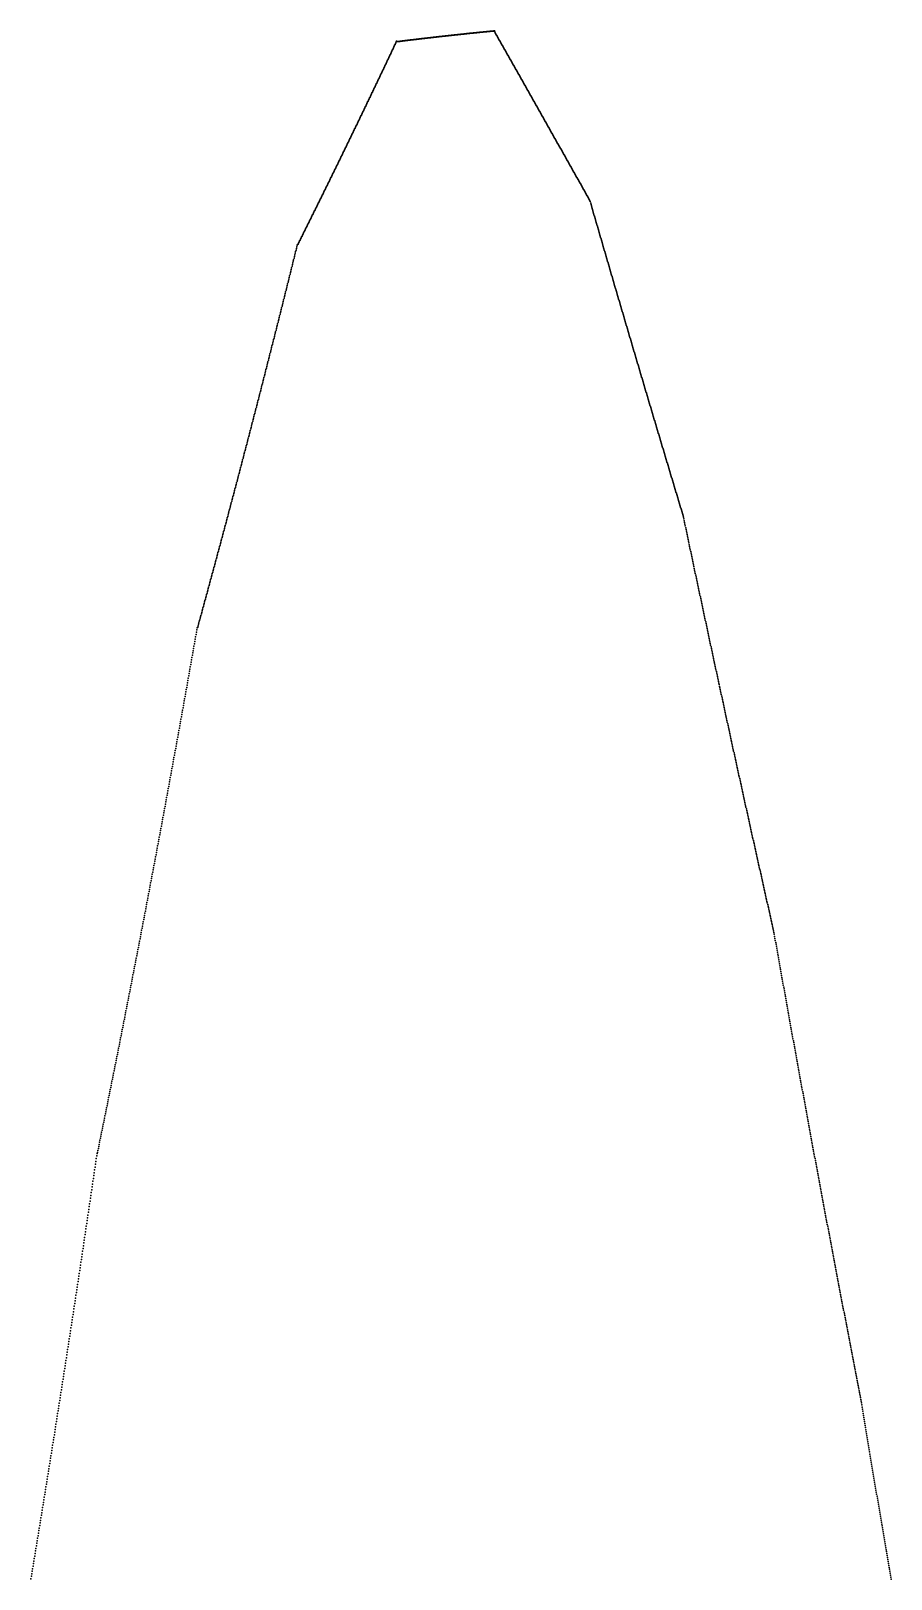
# Model space of a CAD drawing. Header units: metres. Extents: x 0 to 360, y 46 to 216.
# Drawn here: x 139.41 to 162.59, y 174.32 to 216.03 of the extents above; entities that cross this region are included whole.
import ezdxf

# ---------------------------------------------------------------- set-up
doc = ezdxf.new("R2010")
doc.units = ezdxf.units.M

msp = doc.modelspace()

# ---------------------------------------------------------------- linework, layer by layer
for p in [(149.227, 215.663), (149.238, 215.685), (149.248, 215.707), (149.259, 215.729), (149.269, 215.75), (149.28, 215.744), (149.29, 215.739), (149.301, 215.74), (149.311, 215.741), (149.322, 215.743), (149.332, 215.744), (149.343, 215.745), (149.353, 215.746), (149.364, 215.748), (149.374, 215.749), (149.385, 215.75), (149.395, 215.752), (149.406, 215.753), (149.416, 215.754), (149.427, 215.756), (149.437, 215.757), (149.448, 215.758), (149.458, 215.759), (149.469, 215.761), (149.479, 215.762), (149.49, 215.763), (149.5, 215.765), (149.511, 215.766), (149.521, 215.767), (149.532, 215.769), (149.542, 215.77), (149.553, 215.771), (149.563, 215.772), (149.574, 215.774), (149.584, 215.775), (149.595, 215.776), (149.605, 215.777), (149.615, 215.779), (149.626, 215.78), (149.636, 215.781), (149.647, 215.783), (149.657, 215.784), (149.668, 215.785), (149.678, 215.786), (149.689, 215.788), (149.699, 215.789), (149.71, 215.79), (149.72, 215.791), (149.731, 215.793), (149.741, 215.794), (149.752, 215.795), (149.762, 215.796), (149.772, 215.798), (149.783, 215.799), (149.793, 215.8), (149.804, 215.801), (149.814, 215.803), (149.825, 215.804), (149.835, 215.805), (149.846, 215.806), (149.856, 215.808), (149.866, 215.809), (149.877, 215.81), (149.887, 215.811), (149.898, 215.813), (149.908, 215.814), (149.919, 215.815), (149.929, 215.816), (149.94, 215.818), (149.95, 215.819), (149.96, 215.82), (149.971, 215.821), (149.981, 215.822), (149.992, 215.824), (150.002, 215.825), (150.013, 215.826), (150.023, 215.827), (150.034, 215.829), (150.044, 215.83), (150.054, 215.831), (150.065, 215.832), (150.075, 215.833), (150.086, 215.835), (150.096, 215.836), (150.107, 215.837), (150.117, 215.838), (150.127, 215.839), (150.138, 215.841), (150.148, 215.842), (150.159, 215.843), (150.169, 215.844), (150.179, 215.845), (150.19, 215.847), (150.2, 215.848), (150.211, 215.849), (150.221, 215.85), (150.232, 215.851), (150.242, 215.853), (150.252, 215.854), (150.263, 215.855), (150.273, 215.856), (150.284, 215.857), (150.294, 215.859), (150.304, 215.86), (150.315, 215.861), (150.325, 215.862), (150.336, 215.863), (150.346, 215.864), (150.356, 215.866), (150.367, 215.867), (150.377, 215.868), (150.388, 215.869), (150.398, 215.87), (150.408, 215.871), (150.419, 215.873), (150.429, 215.874), (150.44, 215.875), (150.45, 215.876), (150.46, 215.877), (150.471, 215.878), (150.481, 215.88), (150.491, 215.881), (150.502, 215.882), (150.512, 215.883), (150.523, 215.884), (150.533, 215.885), (150.543, 215.887), (150.554, 215.888), (150.564, 215.889), (150.575, 215.89), (150.585, 215.891), (150.595, 215.892), (150.606, 215.893), (150.616, 215.895), (150.626, 215.896), (150.637, 215.897), (150.647, 215.898), (150.658, 215.899), (150.668, 215.9), (150.678, 215.901), (150.689, 215.903), (150.699, 215.904), (150.709, 215.905), (150.72, 215.906), (150.73, 215.907), (150.74, 215.908), (150.751, 215.909), (150.761, 215.91), (150.772, 215.912), (150.782, 215.913), (150.792, 215.914), (150.803, 215.915), (150.813, 215.916), (150.823, 215.917), (150.834, 215.918), (150.844, 215.919), (150.854, 215.92), (150.865, 215.922), (150.875, 215.923), (150.885, 215.924), (150.896, 215.925), (150.906, 215.926), (150.916, 215.927), (150.927, 215.928), (150.937, 215.929), (150.947, 215.93), (150.958, 215.931), (150.968, 215.933), (150.978, 215.934), (150.989, 215.935), (150.999, 215.936), (151.009, 215.937), (151.02, 215.938), (151.03, 215.939), (151.04, 215.94), (151.051, 215.941), (151.061, 215.942), (151.071, 215.943), (151.082, 215.944), (151.092, 215.946), (151.102, 215.947), (151.113, 215.948), (151.123, 215.949), (151.133, 215.95), (151.144, 215.951), (151.154, 215.952), (151.164, 215.953), (151.175, 215.954), (151.185, 215.955), (151.195, 215.956), (151.206, 215.957), (151.216, 215.958), (151.226, 215.959), (151.237, 215.961), (151.247, 215.962), (151.257, 215.963), (151.267, 215.964), (151.278, 215.965), (151.288, 215.966), (151.298, 215.967), (151.309, 215.968), (151.319, 215.969), (151.329, 215.97), (151.34, 215.971), (151.35, 215.972), (151.36, 215.973), (151.37, 215.974), (151.381, 215.975), (151.391, 215.976), (151.401, 215.977), (151.412, 215.978), (151.422, 215.979), (151.432, 215.98), (151.442, 215.981), (151.453, 215.982), (151.463, 215.983), (151.473, 215.984), (151.484, 215.985), (151.494, 215.987), (151.504, 215.988), (151.514, 215.989), (151.525, 215.99), (151.535, 215.991), (151.545, 215.992), (151.556, 215.993), (151.566, 215.994), (151.576, 215.995), (151.586, 215.996), (151.597, 215.997), (151.607, 215.998), (151.617, 215.999), (151.627, 216), (151.638, 216.001), (151.648, 216.002), (151.658, 216.003), (151.669, 216.004), (151.679, 216.005), (151.689, 216.006), (151.699, 216.007), (151.71, 216.008), (151.72, 216.009), (151.73, 216.01), (151.74, 216.011), (151.751, 216.012), (151.761, 216.013), (151.771, 216.014), (151.781, 216.015), (151.792, 216.016), (151.802, 216.017), (151.812, 216.018), (151.822, 216.019), (151.833, 216.02), (151.843, 216.021), (151.853, 216.021), (151.863, 216.022), (151.874, 216.023), (151.884, 216.024), (151.894, 216.025), (151.904, 216.026), (151.915, 216.004), (151.925, 215.978), (151.935, 215.96), (151.945, 215.942), (151.956, 215.924), (151.966, 215.906), (151.976, 215.888), (151.986, 215.87), (151.996, 215.852), (152.007, 215.834), (152.017, 215.816), (152.027, 215.798), (152.037, 215.78), (152.048, 215.762), (152.058, 215.743), (152.068, 215.725), (152.078, 215.707), (152.089, 215.689), (152.099, 215.671), (152.109, 215.653), (149.027, 215.24), (149.038, 215.263), (149.048, 215.285), (149.059, 215.307), (149.07, 215.329), (149.08, 215.351), (149.091, 215.374), (149.101, 215.396), (149.112, 215.418), (149.122, 215.44), (149.133, 215.463), (149.143, 215.485), (149.154, 215.507), (149.164, 215.529), (149.175, 215.551), (149.185, 215.574), (149.196, 215.596), (149.206, 215.618), (149.217, 215.64), (152.119, 215.635), (152.129, 215.617), (152.14, 215.599), (152.15, 215.581), (152.16, 215.563), (152.17, 215.545), (152.18, 215.527), (152.191, 215.509), (152.201, 215.491), (152.211, 215.473), (152.221, 215.455), (152.231, 215.437), (152.242, 215.418), (152.252, 215.4), (152.262, 215.382), (152.272, 215.364), (152.282, 215.346), (152.293, 215.328), (152.303, 215.31), (152.313, 215.292), (152.323, 215.274), (152.333, 215.256), (152.344, 215.238), (148.827, 214.82), (148.838, 214.842), (148.848, 214.864), (148.859, 214.886), (148.869, 214.908), (148.88, 214.93), (148.89, 214.952), (148.901, 214.974), (148.912, 214.997), (148.922, 215.019), (148.933, 215.041), (148.943, 215.063), (148.954, 215.085), (148.964, 215.107), (148.975, 215.13), (148.985, 215.152), (148.996, 215.174), (149.006, 215.196), (149.017, 215.218), (152.354, 215.22), (152.364, 215.202), (152.374, 215.184), (152.384, 215.166), (152.395, 215.148), (152.405, 215.13), (152.415, 215.112), (152.425, 215.094), (152.435, 215.076), (152.446, 215.058), (152.456, 215.04), (152.466, 215.022), (152.476, 215.004), (152.486, 214.986), (152.496, 214.968), (152.507, 214.95), (152.517, 214.932), (152.527, 214.914), (152.537, 214.896), (152.547, 214.878), (152.557, 214.86), (152.568, 214.842), (152.578, 214.824), (148.627, 214.4), (148.637, 214.422), (148.648, 214.444), (148.658, 214.466), (148.669, 214.488), (148.679, 214.51), (148.69, 214.532), (148.701, 214.554), (148.711, 214.576), (148.722, 214.598), (148.732, 214.62), (148.743, 214.643), (148.753, 214.665), (148.764, 214.687), (148.774, 214.709), (148.785, 214.731), (148.796, 214.753), (148.806, 214.775), (148.817, 214.797), (152.588, 214.806), (152.598, 214.788), (152.608, 214.77), (152.618, 214.752), (152.629, 214.734), (152.639, 214.716), (152.649, 214.698), (152.659, 214.68), (152.669, 214.662), (152.679, 214.644), (152.69, 214.626), (152.7, 214.608), (152.71, 214.59), (152.72, 214.572), (152.73, 214.554), (152.74, 214.536), (152.751, 214.518), (152.761, 214.501), (152.771, 214.483), (152.781, 214.465), (152.791, 214.447), (152.801, 214.429), (152.811, 214.411), (152.822, 214.393), (148.426, 213.981), (148.436, 214.003), (148.447, 214.025), (148.457, 214.047), (148.468, 214.069), (148.479, 214.091), (148.489, 214.113), (148.5, 214.135), (148.51, 214.157), (148.521, 214.179), (148.531, 214.201), (148.542, 214.223), (148.553, 214.245), (148.563, 214.267), (148.574, 214.289), (148.584, 214.311), (148.595, 214.333), (148.605, 214.356), (148.616, 214.378), (152.832, 214.375), (152.842, 214.357), (152.852, 214.339), (152.862, 214.321), (152.872, 214.303), (152.882, 214.285), (152.893, 214.267), (152.903, 214.249), (152.913, 214.231), (152.923, 214.213), (152.933, 214.195), (152.943, 214.177), (152.953, 214.16), (152.963, 214.142), (152.974, 214.124), (152.984, 214.106), (152.994, 214.088), (153.004, 214.07), (153.014, 214.052), (153.024, 214.034), (153.034, 214.016), (153.044, 213.998), (153.055, 213.98), (148.224, 213.563), (148.235, 213.585), (148.246, 213.607), (148.256, 213.629), (148.267, 213.651), (148.277, 213.673), (148.288, 213.695), (148.299, 213.717), (148.309, 213.739), (148.32, 213.761), (148.33, 213.783), (148.341, 213.805), (148.352, 213.827), (148.362, 213.849), (148.373, 213.871), (148.383, 213.893), (148.394, 213.915), (148.404, 213.937), (148.415, 213.959), (153.065, 213.962), (153.075, 213.945), (153.085, 213.927), (153.095, 213.909), (153.105, 213.891), (153.115, 213.873), (153.125, 213.855), (153.135, 213.837), (153.146, 213.819), (153.156, 213.801), (153.166, 213.783), (153.176, 213.766), (153.186, 213.748), (153.196, 213.73), (153.206, 213.712), (153.216, 213.694), (153.226, 213.676), (153.236, 213.658), (153.247, 213.64), (153.257, 213.622), (153.267, 213.605), (153.277, 213.587), (153.287, 213.569), (148.023, 213.147), (148.033, 213.169), (148.044, 213.191), (148.055, 213.212), (148.065, 213.234), (148.076, 213.256), (148.086, 213.278), (148.097, 213.3), (148.108, 213.322), (148.118, 213.344), (148.129, 213.366), (148.139, 213.388), (148.15, 213.41), (148.161, 213.432), (148.171, 213.454), (148.182, 213.475), (148.193, 213.497), (148.203, 213.519), (148.214, 213.541), (153.297, 213.551), (153.307, 213.533), (153.317, 213.515), (153.327, 213.497), (153.337, 213.479), (153.347, 213.462), (153.358, 213.444), (153.368, 213.426), (153.378, 213.408), (153.388, 213.39), (153.398, 213.372), (153.408, 213.354), (153.418, 213.336), (153.428, 213.319), (153.438, 213.301), (153.448, 213.283), (153.458, 213.265), (153.468, 213.247), (153.478, 213.229), (153.489, 213.212), (153.499, 213.194), (153.509, 213.176), (153.519, 213.158), (153.529, 213.14), (147.821, 212.731), (147.831, 212.753), (147.842, 212.775), (147.853, 212.797), (147.863, 212.819), (147.874, 212.841), (147.884, 212.862), (147.895, 212.884), (147.906, 212.906), (147.916, 212.928), (147.927, 212.95), (147.938, 212.972), (147.948, 212.994), (147.959, 213.015), (147.97, 213.037), (147.98, 213.059), (147.991, 213.081), (148.001, 213.103), (148.012, 213.125), (153.539, 213.122), (153.549, 213.105), (153.559, 213.087), (153.569, 213.069), (153.579, 213.051), (153.589, 213.033), (153.599, 213.015), (153.609, 212.998), (153.619, 212.98), (153.629, 212.962), (153.639, 212.944), (153.649, 212.926), (153.66, 212.908), (153.67, 212.891), (153.68, 212.873), (153.69, 212.855), (153.7, 212.837), (153.71, 212.819), (153.72, 212.802), (153.73, 212.784), (153.74, 212.766), (153.75, 212.748), (153.76, 212.73), (147.618, 212.317), (147.629, 212.339), (147.64, 212.361), (147.65, 212.382), (147.661, 212.404), (147.672, 212.426), (147.682, 212.448), (147.693, 212.47), (147.704, 212.491), (147.714, 212.513), (147.725, 212.535), (147.736, 212.557), (147.746, 212.579), (147.757, 212.6), (147.767, 212.622), (147.778, 212.644), (147.789, 212.666), (147.799, 212.688), (147.81, 212.71), (153.77, 212.713), (153.78, 212.695), (153.79, 212.677), (153.8, 212.659), (153.81, 212.641), (153.82, 212.624), (153.83, 212.606), (153.84, 212.588), (153.85, 212.57), (153.86, 212.552), (153.87, 212.535), (153.88, 212.517), (153.89, 212.499), (153.9, 212.481), (153.91, 212.463), (153.92, 212.446), (153.93, 212.428), (153.941, 212.41), (153.951, 212.392), (153.961, 212.375), (153.971, 212.357), (153.981, 212.339), (153.991, 212.321), (147.416, 211.904), (147.426, 211.926), (147.437, 211.947), (147.448, 211.969), (147.458, 211.991), (147.469, 212.012), (147.48, 212.034), (147.49, 212.056), (147.501, 212.078), (147.512, 212.099), (147.522, 212.121), (147.533, 212.143), (147.544, 212.165), (147.554, 212.186), (147.565, 212.208), (147.576, 212.23), (147.586, 212.252), (147.597, 212.274), (147.608, 212.295), (154.001, 212.304), (154.011, 212.286), (154.021, 212.268), (154.031, 212.25), (154.041, 212.232), (154.051, 212.215), (154.061, 212.197), (154.071, 212.179), (154.081, 212.161), (154.091, 212.144), (154.101, 212.126), (154.111, 212.108), (154.121, 212.09), (154.131, 212.073), (154.141, 212.055), (154.151, 212.037), (154.161, 212.02), (154.171, 212.002), (154.181, 211.984), (154.191, 211.966), (154.201, 211.949), (154.211, 211.931), (154.221, 211.913), (154.231, 211.895), (147.213, 211.492), (147.223, 211.513), (147.234, 211.535), (147.245, 211.557), (147.255, 211.578), (147.266, 211.6), (147.277, 211.622), (147.287, 211.643), (147.298, 211.665), (147.309, 211.687), (147.319, 211.709), (147.33, 211.73), (147.341, 211.752), (147.352, 211.774), (147.362, 211.795), (147.373, 211.817), (147.384, 211.839), (147.394, 211.86), (147.405, 211.882), (154.241, 211.878), (154.251, 211.86), (154.261, 211.842), (154.271, 211.825), (154.281, 211.807), (154.29, 211.789), (154.3, 211.771), (154.31, 211.754), (154.32, 211.736), (154.33, 211.718), (154.34, 211.701), (154.35, 211.683), (154.36, 211.665), (154.37, 211.647), (154.38, 211.63), (154.39, 211.612), (154.4, 211.594), (154.41, 211.577), (154.42, 211.559), (154.43, 211.541), (154.44, 211.524), (154.45, 211.506), (154.46, 211.488), (154.47, 211.47), (146.998, 211.059), (147.009, 211.081), (147.02, 211.102), (147.031, 211.124), (147.041, 211.146), (147.052, 211.167), (147.063, 211.189), (147.073, 211.21), (147.084, 211.232), (147.095, 211.254), (147.106, 211.275), (147.116, 211.297), (147.127, 211.319), (147.138, 211.34), (147.148, 211.362), (147.159, 211.384), (147.17, 211.405), (147.18, 211.427), (147.191, 211.448), (147.202, 211.47), (154.48, 211.453), (154.49, 211.431), (154.5, 211.385), (154.51, 211.349), (154.52, 211.315), (154.53, 211.28), (154.54, 211.246), (154.55, 211.212), (154.56, 211.177), (154.569, 211.143), (154.579, 211.109), (154.589, 211.075), (146.795, 210.649), (146.805, 210.671), (146.816, 210.693), (146.827, 210.714), (146.838, 210.736), (146.848, 210.757), (146.859, 210.779), (146.87, 210.8), (146.881, 210.822), (146.891, 210.843), (146.902, 210.865), (146.913, 210.887), (146.923, 210.908), (146.934, 210.93), (146.945, 210.951), (146.956, 210.973), (146.966, 210.994), (146.977, 211.016), (146.988, 211.038), (154.599, 211.04), (154.609, 211.006), (154.619, 210.972), (154.629, 210.938), (154.639, 210.904), (154.649, 210.869), (154.659, 210.835), (154.669, 210.801), (154.679, 210.767), (154.689, 210.733), (154.699, 210.698), (154.709, 210.664), (146.591, 210.254), (146.601, 210.275), (146.612, 210.284), (146.623, 210.305), (146.634, 210.327), (146.644, 210.348), (146.655, 210.37), (146.666, 210.391), (146.677, 210.413), (146.687, 210.434), (146.698, 210.456), (146.709, 210.477), (146.72, 210.499), (146.73, 210.52), (146.741, 210.542), (146.752, 210.563), (146.762, 210.585), (146.773, 210.606), (146.784, 210.628), (154.719, 210.63), (154.729, 210.596), (154.738, 210.562), (154.748, 210.528), (154.758, 210.494), (154.768, 210.46), (154.778, 210.426), (154.788, 210.392), (154.798, 210.358), (154.808, 210.323), (154.818, 210.289), (154.828, 210.255), (154.838, 210.221), (146.483, 209.819), (146.494, 209.862), (146.505, 209.906), (146.515, 209.949), (146.526, 209.993), (146.537, 210.036), (146.548, 210.08), (146.558, 210.123), (146.569, 210.167), (146.58, 210.211), (154.848, 210.187), (154.858, 210.153), (154.867, 210.119), (154.877, 210.085), (154.887, 210.051), (154.897, 210.017), (154.907, 209.984), (154.917, 209.95), (154.927, 209.916), (154.937, 209.882), (154.947, 209.848), (154.957, 209.814), (146.375, 209.385), (146.386, 209.428), (146.397, 209.472), (146.408, 209.515), (146.418, 209.558), (146.429, 209.602), (146.44, 209.645), (146.451, 209.688), (146.462, 209.732), (146.472, 209.775), (154.967, 209.78), (154.976, 209.746), (154.986, 209.712), (154.996, 209.678), (155.006, 209.645), (155.016, 209.611), (155.026, 209.577), (155.036, 209.543), (155.046, 209.509), (155.056, 209.475), (155.065, 209.442), (155.075, 209.408), (146.278, 208.996), (146.289, 209.039), (146.3, 209.082), (146.311, 209.126), (146.322, 209.169), (146.332, 209.212), (146.343, 209.255), (146.354, 209.298), (146.365, 209.342), (155.085, 209.374), (155.095, 209.34), (155.105, 209.307), (155.115, 209.273), (155.125, 209.239), (155.135, 209.205), (155.145, 209.172), (155.154, 209.138), (155.164, 209.104), (155.174, 209.07), (155.184, 209.037), (155.194, 209.003), (155.204, 208.969), (146.171, 208.565), (146.181, 208.608), (146.192, 208.651), (146.203, 208.694), (146.214, 208.738), (146.225, 208.781), (146.235, 208.824), (146.246, 208.867), (146.257, 208.91), (146.268, 208.953), (155.214, 208.936), (155.224, 208.902), (155.234, 208.868), (155.243, 208.835), (155.253, 208.801), (155.263, 208.768), (155.273, 208.734), (155.283, 208.7), (155.293, 208.667), (155.303, 208.633), (155.312, 208.6), (155.322, 208.566), (146.063, 208.136), (146.074, 208.179), (146.084, 208.222), (146.095, 208.265), (146.106, 208.308), (146.117, 208.351), (146.127, 208.394), (146.138, 208.437), (146.149, 208.48), (146.16, 208.522), (155.332, 208.533), (155.342, 208.499), (155.352, 208.465), (155.362, 208.432), (155.372, 208.398), (155.381, 208.365), (155.391, 208.331), (155.401, 208.298), (155.411, 208.265), (155.421, 208.231), (155.431, 208.198), (155.441, 208.164), (145.966, 207.752), (145.976, 207.794), (145.987, 207.837), (145.998, 207.88), (146.009, 207.923), (146.02, 207.965), (146.03, 208.008), (146.041, 208.051), (146.052, 208.094), (155.45, 208.131), (155.46, 208.097), (155.47, 208.064), (155.48, 208.03), (155.49, 207.997), (155.5, 207.964), (155.509, 207.93), (155.519, 207.897), (155.529, 207.864), (155.539, 207.83), (155.549, 207.797), (155.559, 207.764), (155.569, 207.73), (145.857, 207.326), (145.868, 207.368), (145.879, 207.411), (145.89, 207.453), (145.901, 207.496), (145.911, 207.539), (145.922, 207.581), (145.933, 207.624), (145.944, 207.666), (145.955, 207.709), (155.578, 207.697), (155.588, 207.664), (155.598, 207.63), (155.608, 207.597), (155.618, 207.564), (155.628, 207.53), (155.637, 207.497), (155.647, 207.464), (155.657, 207.431), (155.667, 207.397), (155.677, 207.364), (155.686, 207.331), (145.749, 206.901), (145.76, 206.944), (145.771, 206.986), (145.782, 207.029), (145.793, 207.071), (145.803, 207.113), (145.814, 207.156), (145.825, 207.198), (145.836, 207.241), (145.847, 207.283), (155.696, 207.298), (155.706, 207.265), (155.716, 207.231), (155.726, 207.198), (155.736, 207.165), (155.745, 207.132), (155.755, 207.099), (155.765, 207.066), (155.775, 207.033), (155.785, 206.999), (155.794, 206.966), (155.804, 206.933), (155.814, 206.9), (145.641, 206.479), (145.652, 206.521), (145.663, 206.563), (145.673, 206.605), (145.684, 206.648), (145.695, 206.69), (145.706, 206.732), (145.717, 206.774), (145.728, 206.817), (145.738, 206.859), (155.824, 206.867), (155.834, 206.834), (155.843, 206.801), (155.853, 206.768), (155.863, 206.735), (155.873, 206.702), (155.883, 206.669), (155.892, 206.636), (155.902, 206.603), (155.912, 206.57), (155.922, 206.537), (155.932, 206.504), (155.941, 206.471), (145.533, 206.057), (145.543, 206.099), (145.554, 206.142), (145.565, 206.184), (145.576, 206.226), (145.587, 206.268), (145.598, 206.31), (145.609, 206.352), (145.619, 206.394), (145.63, 206.436), (155.951, 206.438), (155.961, 206.405), (155.971, 206.372), (155.981, 206.339), (155.99, 206.306), (156, 206.273), (156.01, 206.24), (156.02, 206.207), (156.029, 206.174), (156.039, 206.141), (156.049, 206.109), (156.059, 206.076), (145.424, 205.638), (145.435, 205.68), (145.446, 205.722), (145.457, 205.763), (145.468, 205.805), (145.478, 205.847), (145.489, 205.889), (145.5, 205.931), (145.511, 205.973), (145.522, 206.015), (156.069, 206.043), (156.078, 206.01), (156.088, 205.977), (156.098, 205.944), (156.108, 205.911), (156.117, 205.879), (156.127, 205.846), (156.137, 205.813), (156.147, 205.78), (156.157, 205.747), (156.166, 205.715), (156.176, 205.682), (156.186, 205.649), (145.316, 205.22), (145.327, 205.261), (145.337, 205.303), (145.348, 205.345), (145.359, 205.387), (145.37, 205.429), (145.381, 205.47), (145.392, 205.512), (145.403, 205.554), (145.413, 205.596), (156.196, 205.616), (156.205, 205.584), (156.215, 205.551), (156.225, 205.518), (156.235, 205.486), (156.244, 205.453), (156.254, 205.42), (156.264, 205.388), (156.274, 205.355), (156.283, 205.322), (156.293, 205.29), (156.303, 205.257), (156.313, 205.224), (145.207, 204.803), (145.218, 204.845), (145.229, 204.886), (145.24, 204.928), (145.251, 204.97), (145.261, 205.011), (145.272, 205.053), (145.283, 205.095), (145.294, 205.136), (145.305, 205.178), (156.322, 205.192), (156.332, 205.159), (156.342, 205.126), (156.352, 205.094), (156.361, 205.061), (156.371, 205.029), (156.381, 204.996), (156.391, 204.964), (156.4, 204.931), (156.41, 204.898), (156.42, 204.866), (156.43, 204.833), (156.439, 204.801), (145.098, 204.388), (145.109, 204.43), (145.12, 204.471), (145.131, 204.512), (145.142, 204.554), (145.153, 204.595), (145.164, 204.637), (145.174, 204.678), (145.185, 204.72), (145.196, 204.762), (156.449, 204.768), (156.459, 204.736), (156.468, 204.703), (156.478, 204.671), (156.488, 204.638), (156.498, 204.606), (156.507, 204.573), (156.517, 204.541), (156.527, 204.509), (156.537, 204.476), (156.546, 204.444), (156.556, 204.411), (144.99, 203.975), (145, 204.016), (145.011, 204.057), (145.022, 204.099), (145.033, 204.14), (145.044, 204.181), (145.055, 204.223), (145.066, 204.264), (145.077, 204.305), (145.087, 204.347), (156.566, 204.379), (156.575, 204.347), (156.585, 204.314), (156.595, 204.282), (156.605, 204.249), (156.614, 204.217), (156.624, 204.185), (156.634, 204.152), (156.643, 204.12), (156.653, 204.088), (156.663, 204.055), (156.673, 204.023), (156.682, 203.991), (144.881, 203.563), (144.892, 203.604), (144.902, 203.645), (144.913, 203.686), (144.924, 203.727), (144.935, 203.769), (144.946, 203.81), (144.957, 203.851), (144.968, 203.892), (144.979, 203.933), (156.692, 203.959), (156.702, 203.926), (156.711, 203.894), (156.721, 203.862), (156.731, 203.829), (156.74, 203.797), (156.75, 203.765), (156.76, 203.733), (156.77, 203.701), (156.779, 203.668), (156.789, 203.636), (156.799, 203.604), (156.808, 203.572), (144.772, 203.152), (144.783, 203.193), (144.794, 203.234), (144.804, 203.275), (144.815, 203.316), (144.826, 203.357), (144.837, 203.398), (144.848, 203.439), (144.859, 203.481), (144.87, 203.522), (156.818, 203.54), (156.828, 203.507), (156.837, 203.475), (156.847, 203.443), (156.857, 203.411), (156.866, 203.379), (156.876, 203.347), (156.886, 203.315), (156.895, 203.283), (156.905, 203.25), (156.915, 203.218), (156.924, 203.186), (156.934, 203.154), (144.663, 202.743), (144.674, 202.784), (144.685, 202.825), (144.695, 202.866), (144.706, 202.907), (144.717, 202.948), (144.728, 202.989), (144.739, 203.03), (144.75, 203.07), (144.761, 203.111), (156.944, 203.122), (156.953, 203.09), (156.963, 203.058), (156.973, 203.026), (156.982, 202.994), (156.992, 202.962), (157.002, 202.93), (157.011, 202.879), (157.021, 202.827), (157.031, 202.781), (157.04, 202.735), (144.543, 202.295), (144.554, 202.336), (144.564, 202.377), (144.575, 202.417), (144.586, 202.458), (144.597, 202.499), (144.608, 202.54), (144.619, 202.58), (144.63, 202.621), (144.641, 202.662), (144.652, 202.703), (157.05, 202.689), (157.06, 202.643), (157.069, 202.597), (157.079, 202.551), (157.089, 202.505), (157.098, 202.46), (157.108, 202.414), (157.118, 202.368), (157.127, 202.322), (144.433, 201.89), (144.444, 201.93), (144.455, 201.971), (144.466, 202.011), (144.477, 202.052), (144.488, 202.092), (144.499, 202.133), (144.51, 202.173), (144.521, 202.214), (144.532, 202.255), (157.137, 202.277), (157.147, 202.231), (157.156, 202.185), (157.166, 202.139), (157.176, 202.094), (157.185, 202.048), (157.195, 202.003), (157.205, 201.957), (157.214, 201.911), (144.324, 201.485), (144.335, 201.526), (144.346, 201.566), (144.357, 201.606), (144.368, 201.647), (144.379, 201.687), (144.39, 201.728), (144.401, 201.768), (144.412, 201.809), (144.422, 201.849), (157.224, 201.866), (157.233, 201.82), (157.243, 201.775), (157.253, 201.729), (157.262, 201.684), (157.272, 201.638), (157.282, 201.593), (157.291, 201.547), (157.301, 201.502), (144.215, 201.083), (144.226, 201.123), (144.237, 201.163), (144.248, 201.203), (144.258, 201.244), (144.269, 201.284), (144.28, 201.324), (144.291, 201.364), (144.302, 201.405), (144.313, 201.445), (157.311, 201.456), (157.32, 201.411), (157.33, 201.366), (157.339, 201.32), (157.349, 201.275), (157.359, 201.23), (157.368, 201.184), (157.378, 201.139), (157.388, 201.094), (157.397, 201.049), (144.094, 200.641), (144.105, 200.681), (144.116, 200.721), (144.127, 200.761), (144.138, 200.801), (144.149, 200.842), (144.16, 200.882), (144.171, 200.922), (144.182, 200.962), (144.193, 201.002), (144.204, 201.042), (157.407, 201.003), (157.416, 200.958), (157.426, 200.913), (157.436, 200.868), (157.445, 200.823), (157.455, 200.778), (157.464, 200.733), (157.474, 200.687), (157.484, 200.642), (143.985, 200.241), (143.996, 200.281), (144.007, 200.321), (144.018, 200.361), (144.029, 200.401), (144.039, 200.441), (144.05, 200.481), (144.061, 200.521), (144.072, 200.561), (144.083, 200.601), (157.493, 200.597), (157.503, 200.552), (157.513, 200.507), (157.522, 200.462), (157.532, 200.417), (157.541, 200.372), (157.551, 200.327), (157.561, 200.283), (157.57, 200.238), (143.875, 199.827), (143.886, 199.889), (143.897, 199.945), (143.908, 199.966), (143.919, 200.002), (143.93, 200.042), (143.941, 200.082), (143.952, 200.122), (143.963, 200.162), (143.974, 200.202), (157.58, 200.193), (157.589, 200.148), (157.599, 200.103), (157.609, 200.058), (157.618, 200.013), (157.628, 199.969), (157.637, 199.924), (157.647, 199.879), (157.656, 199.834), (143.798, 199.391), (143.809, 199.454), (143.82, 199.516), (143.831, 199.578), (143.842, 199.64), (143.853, 199.702), (143.864, 199.765), (157.666, 199.79), (157.676, 199.745), (157.685, 199.7), (157.695, 199.656), (157.704, 199.611), (157.714, 199.566), (157.724, 199.522), (157.733, 199.477), (157.743, 199.433), (157.752, 199.388), (143.721, 198.958), (143.732, 199.02), (143.743, 199.082), (143.754, 199.143), (143.765, 199.205), (143.776, 199.267), (143.787, 199.329), (157.762, 199.344), (157.771, 199.299), (157.781, 199.255), (157.791, 199.21), (157.8, 199.166), (157.81, 199.121), (157.819, 199.077), (157.829, 199.032), (157.838, 198.988), (143.655, 198.588), (143.666, 198.649), (143.677, 198.711), (143.688, 198.773), (143.699, 198.834), (143.71, 198.896), (157.848, 198.944), (157.858, 198.899), (157.867, 198.855), (157.877, 198.811), (157.886, 198.766), (157.896, 198.722), (157.905, 198.678), (157.915, 198.634), (157.924, 198.589), (157.934, 198.545), (143.579, 198.157), (143.59, 198.219), (143.601, 198.28), (143.612, 198.341), (143.623, 198.403), (143.634, 198.464), (143.644, 198.526), (157.944, 198.501), (157.953, 198.457), (157.963, 198.413), (157.972, 198.368), (157.982, 198.324), (157.991, 198.28), (158.001, 198.236), (158.01, 198.192), (158.02, 198.148), (143.502, 197.729), (143.513, 197.79), (143.524, 197.851), (143.535, 197.912), (143.546, 197.973), (143.557, 198.035), (143.568, 198.096), (158.03, 198.104), (158.039, 198.06), (158.049, 198.016), (158.058, 197.972), (158.068, 197.928), (158.077, 197.884), (158.087, 197.84), (158.096, 197.796), (158.106, 197.753), (158.115, 197.709), (143.425, 197.302), (143.436, 197.363), (143.447, 197.424), (143.458, 197.485), (143.469, 197.545), (143.48, 197.607), (143.491, 197.668), (158.125, 197.665), (158.134, 197.621), (158.144, 197.577), (158.154, 197.533), (158.163, 197.49), (158.173, 197.446), (158.182, 197.402), (158.192, 197.358), (158.201, 197.315), (143.348, 196.877), (143.359, 196.937), (143.37, 196.998), (143.381, 197.059), (143.392, 197.119), (143.403, 197.18), (143.414, 197.241), (158.211, 197.271), (158.22, 197.227), (158.23, 197.184), (158.239, 197.14), (158.249, 197.097), (158.258, 197.053), (158.268, 197.009), (158.277, 196.966), (158.287, 196.922), (158.296, 196.879), (143.281, 196.514), (143.293, 196.574), (143.304, 196.635), (143.315, 196.695), (143.326, 196.756), (143.337, 196.816), (158.306, 196.835), (158.315, 196.792), (158.325, 196.748), (158.334, 196.705), (158.344, 196.661), (158.353, 196.618), (158.363, 196.575), (158.372, 196.531), (158.382, 196.488), (143.204, 196.092), (143.215, 196.152), (143.226, 196.212), (143.237, 196.273), (143.248, 196.333), (143.259, 196.393), (143.27, 196.453), (158.391, 196.444), (158.401, 196.401), (158.41, 196.358), (158.42, 196.315), (158.429, 196.271), (158.439, 196.228), (158.448, 196.185), (158.458, 196.142), (158.467, 196.098), (158.477, 196.055), (143.127, 195.672), (143.138, 195.732), (143.149, 195.792), (143.16, 195.852), (143.171, 195.912), (143.182, 195.972), (143.193, 196.032), (158.486, 196.012), (158.496, 195.969), (158.505, 195.926), (158.515, 195.883), (158.524, 195.84), (158.534, 195.796), (158.543, 195.753), (158.553, 195.71), (158.562, 195.667), (158.572, 195.624), (143.05, 195.254), (143.061, 195.313), (143.072, 195.373), (143.083, 195.433), (143.094, 195.492), (143.105, 195.552), (143.116, 195.612), (158.581, 195.581), (158.591, 195.538), (158.6, 195.495), (158.61, 195.452), (158.619, 195.409), (158.628, 195.367), (158.638, 195.324), (158.647, 195.281), (158.657, 195.238), (142.973, 194.837), (142.984, 194.896), (142.995, 194.956), (143.006, 195.015), (143.017, 195.075), (143.028, 195.134), (143.039, 195.194), (158.666, 195.195), (158.676, 195.152), (158.685, 195.109), (158.695, 195.067), (158.704, 195.024), (158.714, 194.981), (158.723, 194.938), (158.733, 194.896), (158.742, 194.853), (158.751, 194.81), (142.896, 194.422), (142.907, 194.481), (142.918, 194.54), (142.929, 194.6), (142.94, 194.659), (142.951, 194.718), (142.962, 194.778), (158.761, 194.768), (158.77, 194.725), (158.78, 194.682), (158.789, 194.64), (158.799, 194.597), (158.808, 194.555), (158.818, 194.512), (158.827, 194.47), (158.837, 194.427), (158.846, 194.384), (142.818, 194.009), (142.829, 194.068), (142.84, 194.127), (142.851, 194.186), (142.862, 194.245), (142.873, 194.304), (142.884, 194.363), (158.855, 194.342), (158.865, 194.299), (158.874, 194.257), (158.884, 194.215), (158.893, 194.172), (158.903, 194.13), (158.912, 194.087), (158.922, 194.045), (158.931, 194.003), (158.94, 193.96), (142.73, 193.538), (142.741, 193.597), (142.752, 193.656), (142.763, 193.714), (142.774, 193.773), (142.785, 193.832), (142.796, 193.891), (142.807, 193.95), (158.95, 193.918), (158.959, 193.876), (158.969, 193.833), (158.978, 193.791), (158.988, 193.749), (158.997, 193.707), (159.006, 193.664), (159.016, 193.622), (159.025, 193.58), (159.035, 193.538), (142.652, 193.129), (142.663, 193.187), (142.675, 193.246), (142.686, 193.304), (142.697, 193.363), (142.708, 193.421), (142.719, 193.48), (159.044, 193.496), (159.053, 193.454), (159.063, 193.411), (159.072, 193.369), (159.082, 193.327), (159.091, 193.285), (159.101, 193.243), (159.11, 193.201), (159.119, 193.159), (142.575, 192.721), (142.586, 192.779), (142.597, 192.837), (142.608, 192.895), (142.619, 192.954), (142.63, 193.012), (142.641, 193.07), (159.129, 193.117), (159.138, 193.075), (159.148, 193.033), (159.157, 192.991), (159.166, 192.949), (159.176, 192.907), (159.185, 192.865), (159.195, 192.824), (159.204, 192.782), (159.213, 192.74), (142.498, 192.314), (142.509, 192.372), (142.52, 192.43), (142.531, 192.488), (142.542, 192.546), (142.553, 192.604), (142.564, 192.662), (159.223, 192.698), (159.232, 192.656), (159.242, 192.614), (159.251, 192.573), (159.26, 192.531), (159.27, 192.489), (159.279, 192.447), (159.289, 192.406), (159.298, 192.364), (159.307, 192.322), (142.42, 191.909), (142.431, 191.967), (142.442, 192.025), (142.453, 192.083), (142.464, 192.141), (142.475, 192.198), (142.486, 192.256), (159.317, 192.281), (159.326, 192.239), (159.336, 192.197), (159.345, 192.156), (159.354, 192.114), (159.364, 192.072), (159.373, 192.031), (159.382, 191.989), (159.392, 191.948), (159.401, 191.906), (142.342, 191.506), (142.354, 191.564), (142.365, 191.621), (142.376, 191.679), (142.387, 191.736), (142.398, 191.794), (142.409, 191.852), (159.411, 191.865), (159.42, 191.823), (159.429, 191.782), (159.439, 191.74), (159.448, 191.693), (159.457, 191.629), (159.467, 191.576), (159.476, 191.523), (159.486, 191.47), (142.254, 191.048), (142.265, 191.105), (142.276, 191.162), (142.287, 191.219), (142.298, 191.277), (142.309, 191.334), (142.32, 191.391), (142.331, 191.449), (159.495, 191.418), (159.504, 191.365), (159.514, 191.313), (159.523, 191.26), (159.532, 191.207), (159.542, 191.155), (159.551, 191.103), (159.56, 191.05), (142.176, 190.648), (142.187, 190.705), (142.198, 190.762), (142.209, 190.819), (142.221, 190.876), (142.232, 190.933), (142.243, 190.99), (159.57, 190.998), (159.579, 190.945), (159.588, 190.893), (159.598, 190.841), (159.607, 190.788), (159.617, 190.736), (159.626, 190.684), (159.635, 190.632), (142.099, 190.25), (142.11, 190.307), (142.121, 190.363), (142.132, 190.42), (142.143, 190.477), (142.154, 190.534), (142.165, 190.591), (159.645, 190.579), (159.654, 190.527), (159.663, 190.475), (159.673, 190.423), (159.682, 190.371), (159.691, 190.319), (159.701, 190.267), (159.71, 190.215), (142.01, 189.797), (142.021, 189.853), (142.032, 189.91), (142.043, 189.966), (142.054, 190.023), (142.065, 190.08), (142.076, 190.136), (142.087, 190.193), (159.719, 190.163), (159.729, 190.111), (159.738, 190.059), (159.747, 190.007), (159.757, 189.955), (159.766, 189.903), (159.775, 189.852), (159.785, 189.8), (141.932, 189.402), (141.943, 189.458), (141.954, 189.515), (141.965, 189.571), (141.976, 189.627), (141.988, 189.684), (141.999, 189.74), (159.794, 189.748), (159.803, 189.696), (159.813, 189.645), (159.822, 189.593), (159.831, 189.541), (159.841, 189.49), (159.85, 189.438), (159.859, 189.387), (141.843, 188.953), (141.854, 189.009), (141.865, 189.065), (141.876, 189.121), (141.888, 189.177), (141.899, 189.233), (141.91, 189.29), (141.921, 189.346), (159.869, 189.335), (159.878, 189.283), (159.887, 189.232), (159.896, 189.18), (159.906, 189.129), (159.915, 189.078), (159.924, 189.026), (159.934, 188.975), (141.765, 188.561), (141.776, 188.617), (141.788, 188.673), (141.799, 188.729), (141.81, 188.785), (141.821, 188.841), (141.832, 188.897), (159.943, 188.923), (159.952, 188.872), (159.962, 188.821), (159.971, 188.77), (159.98, 188.718), (159.99, 188.667), (159.999, 188.616), (160.008, 188.565), (141.676, 188.116), (141.687, 188.172), (141.699, 188.227), (141.71, 188.283), (141.721, 188.339), (141.732, 188.394), (141.743, 188.45), (141.754, 188.506), (160.017, 188.514), (160.027, 188.463), (160.036, 188.412), (160.045, 188.36), (160.055, 188.309), (160.064, 188.258), (160.073, 188.207), (160.083, 188.157), (141.598, 187.728), (141.61, 187.783), (141.621, 187.839), (141.632, 187.894), (141.643, 187.95), (141.654, 188.005), (141.665, 188.061), (160.092, 188.106), (160.101, 188.055), (160.11, 188.004), (160.12, 187.953), (160.129, 187.902), (160.138, 187.851), (160.148, 187.801), (160.157, 187.75), (160.166, 187.699), (141.509, 187.286), (141.521, 187.341), (141.532, 187.397), (141.543, 187.452), (141.554, 187.507), (141.565, 187.562), (141.576, 187.617), (141.587, 187.673), (160.175, 187.648), (160.185, 187.598), (160.194, 187.547), (160.203, 187.497), (160.213, 187.446), (160.222, 187.395), (160.231, 187.345), (160.24, 187.294), (141.431, 186.902), (141.443, 186.956), (141.454, 187.011), (141.465, 187.066), (141.476, 187.121), (141.487, 187.176), (141.498, 187.231), (160.25, 187.244), (160.259, 187.193), (160.268, 187.143), (160.277, 187.093), (160.287, 187.042), (160.296, 186.992), (160.305, 186.941), (160.314, 186.891), (141.342, 186.464), (141.353, 186.518), (141.365, 186.573), (141.376, 186.628), (141.387, 186.682), (141.398, 186.737), (141.409, 186.792), (141.42, 186.847), (160.324, 186.841), (160.333, 186.791), (160.342, 186.74), (160.352, 186.69), (160.361, 186.64), (160.37, 186.59), (160.379, 186.54), (160.389, 186.49), (141.253, 186.028), (141.264, 186.082), (141.275, 186.137), (141.287, 186.191), (141.298, 186.245), (141.309, 186.3), (141.32, 186.354), (141.331, 186.409), (160.398, 186.439), (160.407, 186.389), (160.416, 186.339), (160.426, 186.289), (160.435, 186.239), (160.444, 186.189), (160.453, 186.14), (160.463, 186.09), (160.472, 186.04), (141.175, 185.644), (141.186, 185.72), (141.197, 185.777), (141.208, 185.811), (141.22, 185.865), (141.231, 185.919), (141.242, 185.973), (160.481, 185.99), (160.49, 185.94), (160.5, 185.89), (160.509, 185.84), (160.518, 185.791), (160.527, 185.741), (160.536, 185.691), (160.546, 185.642), (141.119, 185.261), (141.13, 185.338), (141.142, 185.414), (141.153, 185.49), (141.164, 185.567), (160.555, 185.592), (160.564, 185.542), (160.573, 185.493), (160.583, 185.443), (160.592, 185.394), (160.601, 185.344), (160.61, 185.295), (160.62, 185.245), (160.629, 185.196), (141.052, 184.804), (141.063, 184.88), (141.075, 184.956), (141.086, 185.033), (141.097, 185.109), (141.108, 185.185), (160.638, 185.146), (160.647, 185.097), (160.656, 185.047), (160.666, 184.998), (160.675, 184.949), (160.684, 184.899), (160.693, 184.85), (160.703, 184.801), (140.996, 184.425), (141.008, 184.501), (141.019, 184.577), (141.03, 184.653), (141.041, 184.728), (160.712, 184.752), (160.721, 184.702), (160.73, 184.653), (160.739, 184.604), (160.749, 184.555), (160.758, 184.506), (160.767, 184.457), (160.776, 184.408), (140.929, 183.972), (140.941, 184.048), (140.952, 184.123), (140.963, 184.199), (140.974, 184.274), (140.985, 184.35), (160.785, 184.359), (160.795, 184.31), (160.804, 184.261), (160.813, 184.212), (160.822, 184.163), (160.831, 184.114), (160.841, 184.065), (160.85, 184.016), (160.859, 183.967), (140.874, 183.597), (140.885, 183.672), (140.896, 183.747), (140.907, 183.822), (140.918, 183.897), (160.868, 183.918), (160.877, 183.87), (160.887, 183.821), (160.896, 183.772), (160.905, 183.723), (160.914, 183.675), (160.923, 183.626), (160.933, 183.577), (160.942, 183.529), (140.806, 183.148), (140.818, 183.222), (140.829, 183.297), (140.84, 183.372), (140.851, 183.447), (140.862, 183.522), (160.951, 183.48), (160.96, 183.432), (160.969, 183.383), (160.978, 183.334), (160.988, 183.286), (160.997, 183.237), (161.006, 183.189), (161.015, 183.141), (140.739, 182.701), (140.751, 182.775), (140.762, 182.849), (140.773, 182.924), (140.784, 182.998), (140.795, 183.073), (161.024, 183.092), (161.034, 183.044), (161.043, 182.995), (161.052, 182.947), (161.061, 182.899), (161.07, 182.851), (161.079, 182.802), (161.089, 182.754), (161.098, 182.706), (140.683, 182.33), (140.695, 182.404), (140.706, 182.478), (140.717, 182.552), (140.728, 182.626), (161.107, 182.658), (161.116, 182.609), (161.125, 182.561), (161.134, 182.513), (161.144, 182.465), (161.153, 182.417), (161.162, 182.369), (161.171, 182.321), (140.616, 181.887), (140.627, 181.961), (140.639, 182.034), (140.65, 182.108), (140.661, 182.182), (140.672, 182.256), (161.18, 182.273), (161.189, 182.225), (161.198, 182.177), (161.208, 182.129), (161.217, 182.081), (161.226, 182.033), (161.235, 181.985), (161.244, 181.938), (161.253, 181.89), (140.549, 181.446), (140.56, 181.519), (140.571, 181.593), (140.583, 181.666), (140.594, 181.74), (140.605, 181.813), (161.263, 181.842), (161.272, 181.794), (161.281, 181.746), (161.29, 181.699), (161.299, 181.651), (161.308, 181.603), (161.317, 181.556), (161.327, 181.508), (161.336, 181.461), (140.493, 181.08), (140.504, 181.153), (140.516, 181.226), (140.527, 181.3), (140.538, 181.373), (161.345, 181.413), (161.354, 181.365), (161.363, 181.318), (161.372, 181.27), (161.381, 181.223), (161.39, 181.175), (161.4, 181.128), (161.409, 181.081), (161.418, 181.033), (140.426, 180.643), (140.437, 180.716), (140.448, 180.789), (140.46, 180.861), (140.471, 180.934), (140.482, 181.007), (161.427, 180.986), (161.436, 180.938), (161.445, 180.891), (161.454, 180.844), (161.463, 180.797), (161.473, 180.749), (161.482, 180.702), (161.491, 180.655), (161.5, 180.608), (140.359, 180.208), (140.37, 180.28), (140.381, 180.353), (140.392, 180.425), (140.403, 180.498), (140.415, 180.57), (161.509, 180.561), (161.518, 180.513), (161.527, 180.466), (161.536, 180.419), (161.545, 180.372), (161.555, 180.325), (161.564, 180.278), (161.573, 180.231), (140.291, 179.775), (140.303, 179.847), (140.314, 179.919), (140.325, 179.991), (140.336, 180.063), (140.347, 180.136), (161.582, 180.184), (161.591, 180.137), (161.6, 180.09), (161.609, 180.043), (161.618, 179.997), (161.627, 179.95), (161.637, 179.903), (161.646, 179.856), (161.655, 179.809), (140.235, 179.416), (140.247, 179.487), (140.258, 179.559), (140.269, 179.631), (140.28, 179.703), (161.664, 179.762), (161.673, 179.716), (161.682, 179.669), (161.691, 179.622), (161.7, 179.576), (161.709, 179.529), (161.718, 179.482), (161.727, 179.436), (161.737, 179.389), (140.168, 178.986), (140.179, 179.058), (140.19, 179.129), (140.202, 179.201), (140.213, 179.272), (140.224, 179.344), (161.746, 179.343), (161.755, 179.296), (161.764, 179.25), (161.773, 179.203), (161.782, 179.157), (161.791, 179.11), (161.8, 179.064), (161.809, 179.012), (161.818, 178.946), (140.101, 178.559), (140.112, 178.63), (140.123, 178.701), (140.134, 178.772), (140.146, 178.844), (140.157, 178.915), (161.827, 178.89), (161.836, 178.835), (161.845, 178.779), (161.855, 178.724), (161.864, 178.669), (161.873, 178.614), (161.882, 178.559), (140.033, 178.133), (140.045, 178.204), (140.056, 178.275), (140.067, 178.346), (140.078, 178.417), (140.089, 178.488), (161.891, 178.504), (161.9, 178.45), (161.909, 178.395), (161.918, 178.34), (161.927, 178.285), (161.936, 178.23), (161.945, 178.176), (161.954, 178.121), (139.966, 177.71), (139.977, 177.78), (139.988, 177.851), (140, 177.921), (140.011, 177.992), (140.022, 178.063), (161.963, 178.066), (161.972, 178.011), (161.981, 177.957), (161.99, 177.902), (162, 177.848), (162.009, 177.793), (162.018, 177.739), (139.899, 177.288), (139.91, 177.358), (139.921, 177.429), (139.932, 177.499), (139.944, 177.569), (139.955, 177.639), (162.027, 177.684), (162.036, 177.63), (162.045, 177.575), (162.054, 177.521), (162.063, 177.467), (162.072, 177.412), (162.081, 177.358), (162.09, 177.304), (139.831, 176.869), (139.842, 176.939), (139.854, 177.008), (139.865, 177.078), (139.876, 177.148), (139.887, 177.218), (162.099, 177.25), (162.108, 177.196), (162.117, 177.141), (162.126, 177.087), (162.135, 177.033), (162.144, 176.979), (162.153, 176.925), (162.162, 176.871), (139.764, 176.451), (139.775, 176.521), (139.786, 176.59), (139.797, 176.66), (139.809, 176.729), (139.82, 176.799), (162.171, 176.817), (162.18, 176.763), (162.189, 176.709), (162.198, 176.656), (162.207, 176.602), (162.216, 176.548), (162.225, 176.494), (162.235, 176.44), (139.696, 176.035), (139.707, 176.104), (139.719, 176.174), (139.73, 176.243), (139.741, 176.312), (139.752, 176.382), (162.244, 176.387), (162.253, 176.333), (162.262, 176.279), (162.271, 176.226), (162.28, 176.172), (162.289, 176.119), (162.298, 176.065), (139.629, 175.621), (139.64, 175.69), (139.651, 175.759), (139.663, 175.828), (139.674, 175.897), (139.685, 175.966), (162.307, 176.012), (162.316, 175.958), (162.325, 175.905), (162.334, 175.851), (162.343, 175.798), (162.352, 175.745), (162.361, 175.691), (162.37, 175.638), (139.561, 175.209), (139.572, 175.278), (139.584, 175.347), (139.595, 175.415), (139.606, 175.484), (139.618, 175.553), (162.379, 175.585), (162.388, 175.531), (162.397, 175.478), (162.406, 175.425), (162.415, 175.372), (162.424, 175.319), (162.433, 175.266), (162.442, 175.213), (139.494, 174.799), (139.505, 174.868), (139.516, 174.936), (139.527, 175.004), (139.539, 175.073), (139.55, 175.141), (162.451, 175.16), (162.46, 175.107), (162.469, 175.054), (162.478, 175.001), (162.487, 174.948), (162.496, 174.895), (162.505, 174.842), (162.514, 174.79), (139.426, 174.391), (139.437, 174.459), (139.449, 174.527), (139.46, 174.595), (139.471, 174.663), (139.482, 174.731), (162.523, 174.737), (162.532, 174.684), (162.541, 174.631), (162.55, 174.579), (162.559, 174.526), (162.568, 174.473), (162.577, 174.421), (162.586, 174.368), (139.415, 174.323), (162.595, 174.316)]:
    msp.add_point(p)

doc.saveas('drawing.dxf')
